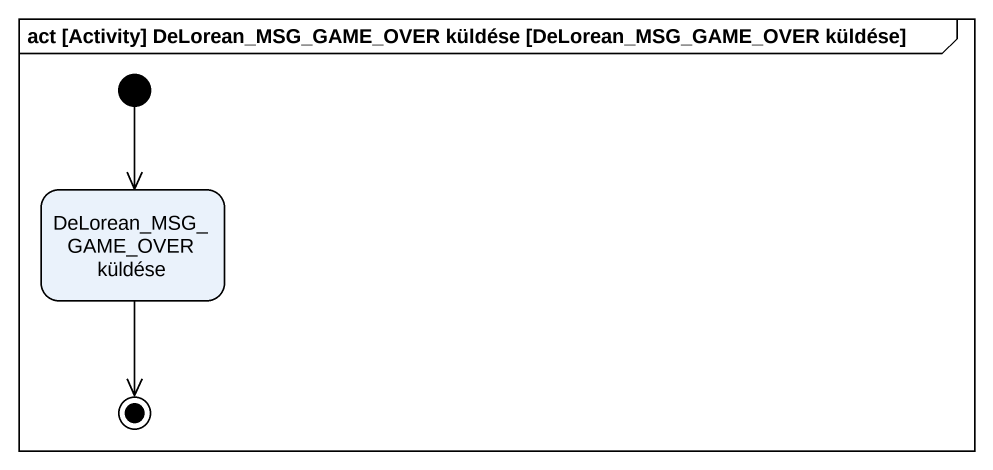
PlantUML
@startuml
mainframe act [Activity] DeLorean_MSG_GAME_OVER küldése [DeLorean_MSG_GAME_OVER küldése]
hide empty description
state "DeLorean_MSG_GAME_OVER küldése" as DeLorean_MSG_GAME_OVER
[*] --> DeLorean_MSG_GAME_OVER
DeLorean_MSG_GAME_OVER --> [*]
@enduml
